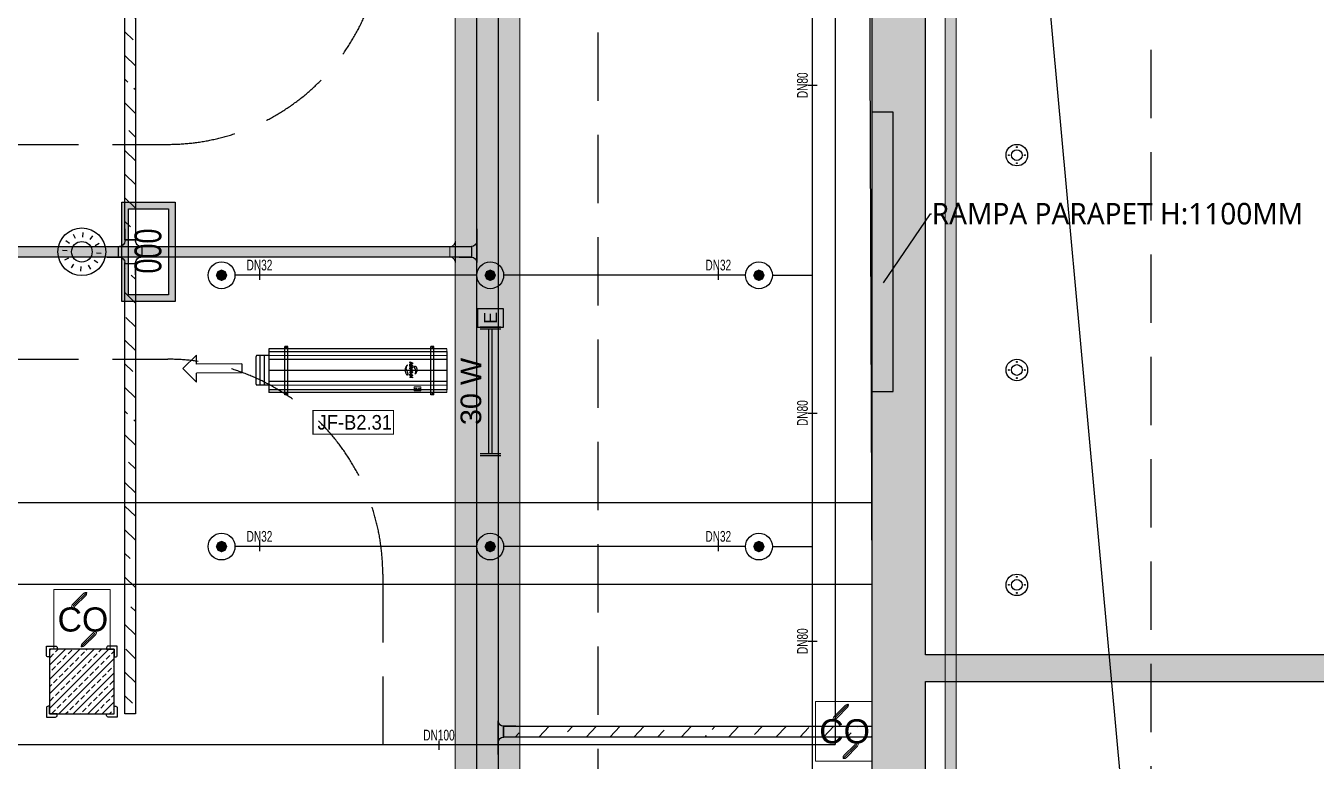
# Model space of a CAD drawing. Header units: millimetres. Extents: x -379292 to 1221486, y 92049 to 447512.
# Drawn here: x -119176 to -107169, y 199878 to 206722 of the extents above; entities that cross this region are included whole.
import ezdxf
from ezdxf import colors
from ezdxf.entities.mleader import LeaderData, LeaderLine
from ezdxf.enums import TextEntityAlignment as Align
from ezdxf.math import Vec2, Vec3

# ---------------------------------------------------------------- set-up
doc = ezdxf.new("R2010")
doc.units = ezdxf.units.MM
doc.linetypes.add('HIDDEN', pattern=[9.525, 6.35, -3.175])
for name, color, linetype in [('-M-YNGN-BORUID', 7, 'Continuous'), ('-M-YNGN-BORUUZUN', 7, 'Continuous'), ('-M-YNGN-BORUYUK', 7, 'Continuous'), ('-M-YNGN-SPR-YUK', 7, 'Continuous'), ('-M-YNGN-ZON4-CAP-', 7, 'Continuous'), ('-M-YNGN-ZON4-SPR-', 7, 'Continuous'), ('05_CONCRETE VIEW', 142, 'Continuous'), ('05_HATCH CONCRETE', 141, 'Continuous'), ('05_ROAD', 52, 'Continuous'), ('05_SLOPE', 91, 'Continuous'), ('05_SYMBOL', 2, 'Continuous'), ('05_TEXT 5', 7, 'Continuous'), ('08_ARAÇ SAYIM', 140, 'Continuous'), ('08_DEDECTOR FLASOR', 3, 'Continuous'), ('08_HORN', 4, 'Continuous'), ('08_LAMP', 4, 'Continuous'), ('AIR-J-U-355', 2, 'Continuous'), ('AIRONN ZONLAMA', 4, 'Continuous'), ('E_CT_ZA', 6, 'Continuous'), ('JF355', 2, 'Continuous')]:
    doc.layers.add(name, color=color, linetype=linetype)
doc.layers.add('-M-YNGN-SPR-CAPCIZGI', color=188, linetype='Continuous', plot=False)
for name, color, linetype, lineweight in [('-M-YNGN-ZON4', 3, 'SP', 30), ('08_DEDECTOR', 3, 'Continuous', 9), ('Aironn-Kodlama', 7, 'Continuous', 0), ('E_CT_AYDINLATMA', 3, 'Continuous', 9), ('E_CT_KA', 4, 'Continuous', 9)]:
    doc.layers.add(name, color=color, linetype=linetype, lineweight=lineweight)
doc.styles.add('CIZGI', font='tahoma.ttf', dxfattribs={"width": 0.8, "oblique": 20})
doc.styles.add('HCAD', font='HCAD.SHX', dxfattribs={"width": 0.8, "height": 0.2})
doc.styles.add('PIPESIZE', font='hcad.shx', dxfattribs={"width": 0.8})
doc.styles.add('SPR-NOT', font='romans.shx')
doc.styles.get("Standard").update_dxf_attribs({"font": 'segoeuil.ttf'})
doc.styles.add('WMF-Arial', font='TURK.SHX')
doc.styles.add('YAZI-2', font='arial.ttf', dxfattribs={"height": 2})
doc.styles.add('YAZI-3', font='arial.ttf', dxfattribs={"height": 3})
doc.linetypes.add('SP', pattern='A,2,-0.1,["SP",CIZGI,S=0.14,R=0.2,X=0,Y=-0.07],-0.255', length=2.355)
pattern_1 = [(225, (905000, -3e-07), (67.351921, -67.351921), []), (225, (904932.65, -3e-07), (67.351921, -67.351921), [47.625, -23.8125])]

# ---------------------------------------------------------------- blocks, each defined once
blk = doc.blocks.new('*U72')
at = {"linetype": 'ByBlock', "ltscale": 25}
for centre, radius in [((8100, 100), 100), ((8100, 100), 50), ((8100, 175), 4), ((10100, 100), 100), ((10100, 100), 50), ((10100, 175), 4), ((12100, 100), 100), ((12100, 100), 50), ((12100, 175), 4), ((8025, 100), 4), ((8100, 25), 4), ((8175, 100), 4), ((10025, 100), 4), ((10100, 25), 4), ((10175, 100), 4), ((12025, 100), 4), ((12100, 25), 4), ((12175, 100), 4)]:
    blk.add_circle(centre, radius, dxfattribs=at)
blk = doc.blocks.new('bariyer')
at = {"color": 8, "ltscale": 25}
blk.add_lwpolyline([(0, -70), (15, -70, 0.414214), (30, -55), (30, 30), (-55, 30, 0.414214), (-70, 15), (-70, 0), (0, 0)], format="xyb", close=True, dxfattribs=at)
blk = doc.blocks.new('SPRKL100')
at = {"layer": '-M-YNGN-SPR-CAPCIZGI'}
blk.add_line((0, 0.43), (0, -0.43), dxfattribs=at)
at = {"layer": '-M-YNGN-BORUID', "color": 0, "style": 'HCAD', "width": 0.8, "flags": 1}
blk.add_attdef('DIC', text='', height=0.4, dxfattribs=at).set_placement((0, -1.69), align=Align.CENTER)
at = {"layer": '-M-YNGN-BORUUZUN', "color": 0, "style": 'HCAD', "width": 0.7}
blk.add_attdef('BOY', text='', height=0.8, dxfattribs=at).set_placement((0, -1.08), align=Align.CENTER)
at = {"layer": '-M-YNGN-BORUYUK', "color": 6, "style": 'PIPESIZE', "width": 0.8}
blk.add_attdef('YUK', text='', height=0.5, dxfattribs=at).set_placement((0, 1.87), align=Align.CENTER)
at = {"color": 0, "style": 'PIPESIZE', "width": 0.7}
blk.add_attdef('CAP', text='', height=1, dxfattribs=at).set_placement((0, 0.45), align=Align.CENTER)
blk = doc.blocks.new('SP-C-UP-12')
at = {"ltscale": 10}
blk.add_line((0, 0), (0, 0), dxfattribs=at)
at = {"color": 1, "linetype": 'Continuous'}
blk.add_circle((0, 0), 12.5, dxfattribs=at)
at = {"ltscale": 10}
for points in [[(-5.4, 0), (-3.8, 3.8), (-3.8, -3.8), (0, 5.4)], [(-3.8, -3.8), (0, 5.4), (0, -5.4), (3.8, 3.8)], [(0, -5.4), (3.8, 3.8), (3.8, -3.8), (5.4, 0)]]:
    blk.add_solid(points, dxfattribs=at)
at = {"layer": '-M-YNGN-SPR-YUK', "style": 'SPR-NOT', "width": 0.5, "flags": 9}
for tag, p in [('YUK', (0, 17.8)), ('CAP', (0, 14.4)), ('TIP', (0.2, 10.8))]:
    blk.add_attdef(tag, text='', height=2.5, dxfattribs=at).set_placement(p, align=Align.MIDDLE_CENTER)
blk = doc.blocks.new('A$C69E781E7')
at = {"layer": '-M-YNGN-ZON4', "ltscale": 500}
for p, q in [((-459.8, -215.1), (-459.8, -4466.9)), ((-480.9, -7485.1), (-480.9, -2137.6)), ((-793.4, -4030.1), (-1018.4, -4030.1)), ((-543.4, -4030.1), (-768.4, -4030.1)), ((-518.4, -4030.1), (-480.9, -4030.1)), ((-793.4, -4282.6), (-1018.4, -4282.6)), ((-543.4, -4282.6), (-768.4, -4282.6)), ((-518.4, -4282.6), (-480.9, -4282.6)), ((-6030.9, -4466.9), (-459.8, -4466.9))]:
    blk.add_line(p, q, dxfattribs=at)
at = {"layer": '-M-YNGN-ZON4-CAP-'}
ref = blk.add_blockref('SPRKL100', (-480.9, -3853.3), dxfattribs=dict(at, xscale=10.00000000000001, yscale=10.00000000000001, zscale=10.00000000000001, rotation=90))
ref.add_attrib('CAP', 'DN80', dxfattribs={"layer": '0', "color": 0, "height": 10, "rotation": 90, "style": 'PIPESIZE', "width": 0.7}).set_placement((-485.4, -3853.3), align=Align.CENTER)
ref = blk.add_blockref('SPRKL100', (-995.6, -4030.1), dxfattribs=dict(at, xscale=10, yscale=10, zscale=10))
ref.add_attrib('CAP', 'DN32', dxfattribs={"layer": '0', "color": 0, "height": 10, "style": 'PIPESIZE', "width": 0.7}).set_placement((-995.6, -4025.6), align=Align.CENTER)
ref = blk.add_blockref('SPRKL100', (-568.7, -4030.1), dxfattribs=dict(at, xscale=10, yscale=10, zscale=10))
ref.add_attrib('CAP', 'DN32', dxfattribs={"layer": '0', "color": 0, "height": 10, "style": 'PIPESIZE', "width": 0.7}).set_placement((-568.7, -4025.6), align=Align.CENTER)
ref = blk.add_blockref('SPRKL100', (-480.9, -4158.4), dxfattribs=dict(at, xscale=10.00000000000001, yscale=10.00000000000001, zscale=10.00000000000001, rotation=90))
ref.add_attrib('CAP', 'DN80', dxfattribs={"layer": '0', "color": 0, "height": 10, "rotation": 90, "style": 'PIPESIZE', "width": 0.7}).set_placement((-485.4, -4158.4), align=Align.CENTER)
ref = blk.add_blockref('SPRKL100', (-995.6, -4282.6), dxfattribs=dict(at, xscale=10, yscale=10, zscale=10))
ref.add_attrib('CAP', 'DN32', dxfattribs={"layer": '0', "color": 0, "height": 10, "style": 'PIPESIZE', "width": 0.7}).set_placement((-995.6, -4278.1), align=Align.CENTER)
ref = blk.add_blockref('SPRKL100', (-568.7, -4282.6), dxfattribs=dict(at, xscale=10, yscale=10, zscale=10))
ref.add_attrib('CAP', 'DN32', dxfattribs={"layer": '0', "color": 0, "height": 10, "style": 'PIPESIZE', "width": 0.7}).set_placement((-568.7, -4278.1), align=Align.CENTER)
ref = blk.add_blockref('SPRKL100', (-480.9, -4370.7), dxfattribs=dict(at, xscale=10.00000000000001, yscale=10.00000000000001, zscale=10.00000000000001, rotation=90))
ref.add_attrib('CAP', 'DN80', dxfattribs={"layer": '0', "color": 0, "height": 10, "rotation": 90, "style": 'PIPESIZE', "width": 0.7}).set_placement((-485.4, -4370.7), align=Align.CENTER)
ref = blk.add_blockref('SPRKL100', (-828.6, -4467.6), dxfattribs=dict(at, xscale=10, yscale=10, zscale=10))
ref.add_attrib('CAP', 'DN100', dxfattribs={"layer": '0', "color": 0, "height": 10, "style": 'PIPESIZE', "width": 0.7}).set_placement((-828.6, -4463.1), align=Align.CENTER)
at = {"layer": '-M-YNGN-ZON4-SPR-'}
for p in [(-1030.9, -4030.1), (-780.9, -4030.1), (-530.9, -4030.1), (-1030.9, -4282.6), (-780.9, -4282.6), (-530.9, -4282.6)]:
    blk.add_blockref('SP-C-UP-12', p, dxfattribs=at)
blk = doc.blocks.new('*U604')
h = blk.add_hatch()
h.set_pattern_fill('ANSI33', color=0, scale=50, angle=1, style=0)
h.paths.add_polyline_path([(-1251, 100), (113124, 100), (113124, 0), (-1251, 0)])
at = {"color": 0}
blk.add_lwpolyline([(-1251, 100), (113124, 100), (113124, 0), (-1251, 0)], close=True, dxfattribs=at)
at = {"ltscale": 25, "flags": 1}
for tag, p in [('YUKSEKLIK', (-229, -149)), ('KALINLIK', (-229, -213))]:
    blk.add_attdef(tag, p, '', height=50, dxfattribs=at)
blk = doc.blocks.new('*U651')
h = blk.add_hatch()
h.set_pattern_fill('ANSI33', color=0, scale=50, angle=1, style=0)
h.paths.add_polyline_path([(-115024, 100), (-249, 100), (-249, 0), (-115024, 0)])
at = {"color": 0}
blk.add_lwpolyline([(-115024, 100), (-249, 100), (-249, 0), (-115024, 0)], close=True, dxfattribs=at)
at = {"ltscale": 25, "flags": 1}
for tag, p in [('YUKSEKLIK', (-229, -149)), ('KALINLIK', (-229, -213))]:
    blk.add_attdef(tag, p, '', height=50, dxfattribs=at)
blk = doc.blocks.new('*U669')
h = blk.add_hatch()
h.set_pattern_fill('ANSI33', color=0, scale=50, angle=1, style=0)
h.paths.add_polyline_path([(-2973, 100), (452, 100), (452, 0), (-2973, 0)])
at = {"color": 0}
blk.add_lwpolyline([(-2973, 100), (452, 100), (452, 0), (-2973, 0)], close=True, dxfattribs=at)
at = {"ltscale": 25, "flags": 1}
for tag, p in [('YUKSEKLIK', (-229, -149)), ('KALINLIK', (-229, -213))]:
    blk.add_attdef(tag, p, '', height=50, dxfattribs=at)
blk = doc.blocks.new('*U179')
at = {"color": 0}
for p, q in [((-164, 164), (-50, 164)), ((-50, 164), (-50, 167)), ((-50, 167), (150, 167)), ((150, 167), (150, 164)), ((264, 164), (150, 164)), ((0, 0), (0, 114)), ((100, 114), (0, 114)), ((100, 0), (100, 114))]:
    blk.add_line(p, q, dxfattribs=at)
for centre, start, end in [((-50, 114), 0, 90), ((150, 114), 90, 180)]:
    blk.add_arc(centre, 50, start, end, dxfattribs=at)
blk = doc.blocks.new('*U673')
h = blk.add_hatch()
h.set_pattern_fill('ANSI33', color=0, scale=50, angle=1, style=0)
h.paths.add_polyline_path([(-115494, 200), (1093, 200), (1093, 0), (-115494, 0)])
at = {"color": 0}
blk.add_lwpolyline([(-115494, 200), (1093, 200), (1093, 0), (-115494, 0)], close=True, dxfattribs=at)
at = {"ltscale": 25, "flags": 1}
for tag, p in [('YUKSEKLIK', (-229, -149)), ('KALINLIK', (-229, -213))]:
    blk.add_attdef(tag, p, '', height=50, dxfattribs=at)
blk = doc.blocks.new('*U186')
at = {"color": 0}
for p, q in [((-164, 164), (-50, 164)), ((-50, 164), (-50, 167)), ((-50, 167), (150, 167)), ((150, 167), (150, 164)), ((264, 164), (150, 164)), ((0, 0), (0, 114)), ((100, 114), (0, 114)), ((100, 0), (100, 114))]:
    blk.add_line(p, q, dxfattribs=at)
for centre, start, end in [((-50, 114), 0, 90), ((150, 114), 90, 180)]:
    blk.add_arc(centre, 50, start, end, dxfattribs=at)
blk = doc.blocks.new('*U720')
h = blk.add_hatch()
h.set_pattern_fill('ANSI33', color=0, scale=50, angle=1, style=0)
h.paths.add_polyline_path([(-71173, 600), (45489, 600), (45489, 0), (-71173, 0)])
at = {"color": 0}
blk.add_lwpolyline([(-71173, 600), (45489, 600), (45489, 0), (-71173, 0)], close=True, dxfattribs=at)
at = {"ltscale": 25, "flags": 1}
for tag, p in [('YUKSEKLIK', (-229, -149)), ('KALINLIK', (-229, -213))]:
    blk.add_attdef(tag, p, '', height=50, dxfattribs=at)
blk = doc.blocks.new('*U247')
at = {"color": 0}
for p, q in [((-164, 164), (-50, 164)), ((-50, 164), (-50, 167)), ((-50, 167), (150, 167)), ((150, 167), (150, 164)), ((264, 164), (150, 164)), ((0, 0), (0, 114)), ((100, 114), (0, 114)), ((100, 0), (100, 114))]:
    blk.add_line(p, q, dxfattribs=at)
for centre, start, end in [((-50, 114), 0, 90), ((150, 114), 90, 180)]:
    blk.add_arc(centre, 50, start, end, dxfattribs=at)
blk = doc.blocks.new('*U804')
h = blk.add_hatch()
h.set_pattern_fill('ANSI33', color=0, scale=50, angle=1, style=0)
h.paths.add_polyline_path([(-4485, 100), (-295, 100), (-295, 0), (-4485, 0)])
at = {"color": 0}
blk.add_lwpolyline([(-4485, 100), (-295, 100), (-295, 0), (-4485, 0)], close=True, dxfattribs=at)
at = {"ltscale": 25, "flags": 1}
for tag, p in [('YUKSEKLIK', (-229, -149)), ('KALINLIK', (-229, -213))]:
    blk.add_attdef(tag, p, '', height=50, dxfattribs=at)
blk = doc.blocks.new('*U325')
at = {"color": 0}
for p, q in [((0, 428), (0, 314)), ((100, 428), (100, 314)), ((-164, 264), (-50, 264)), ((-60, 264), (-60, 164)), ((0, 324), (100, 324)), ((264, 264), (150, 264)), ((160, 264), (160, 164)), ((-164, 164), (-50, 164)), ((264, 164), (150, 164)), ((0, 0), (0, 114)), ((0, 104), (100, 104)), ((100, 0), (100, 114))]:
    blk.add_line(p, q, dxfattribs=at)
for centre, start, end in [((-50, 314), 270, 0), ((150, 314), 180, 270), ((-50, 114), 0, 90), ((150, 114), 90, 180)]:
    blk.add_arc(centre, 50, start, end, dxfattribs=at)
blk = doc.blocks.new('*U805')
h = blk.add_hatch()
h.set_pattern_fill('ANSI33', color=0, scale=50, angle=1, style=0)
h.paths.add_polyline_path([(-3797, 100), (393, 100), (393, 0), (-3797, 0)])
at = {"color": 0}
blk.add_lwpolyline([(-3797, 100), (393, 100), (393, 0), (-3797, 0)], close=True, dxfattribs=at)
at = {"ltscale": 25, "flags": 1}
for tag, p in [('YUKSEKLIK', (-229, -149)), ('KALINLIK', (-229, -213))]:
    blk.add_attdef(tag, p, '', height=50, dxfattribs=at)
blk = doc.blocks.new('*U998')
h = blk.add_hatch()
h.set_pattern_fill('ANSI33', color=0, scale=50, angle=1, style=0)
h.paths.add_polyline_path([(-44937, 100), (-14447, 100), (-14447, 0), (-44937, 0)])
at = {"color": 0}
blk.add_lwpolyline([(-44937, 100), (-14447, 100), (-14447, 0), (-44937, 0)], close=True, dxfattribs=at)
at = {"ltscale": 25, "flags": 1}
for tag, p in [('YUKSEKLIK', (-229, -149)), ('KALINLIK', (-229, -213))]:
    blk.add_attdef(tag, p, '', height=50, dxfattribs=at)
blk = doc.blocks.new('40 W SIVA ÜSTÜ ETANJ LED E 50')
at = {"layer": '08_LAMP'}
for p, q in [((-625, -100), (-625, 100)), ((-605, -100), (-605, 100)), ((-605, 15), (605, 15)), ((605, -100), (605, 100)), ((625, -100), (625, 100)), ((-605, -15), (605, -15))]:
    blk.add_line(p, q, dxfattribs=at)
blk.add_lwpolyline([(625, -125), (800, -125), (800, 125), (625, 125)], close=True, dxfattribs=at)
at = {"layer": '08_LAMP', "color": 2, "style": 'YAZI-2'}
blk.add_text('30 W', height=200, dxfattribs=at).set_placement((0, 90), align=Align.CENTER)
blk.add_text('E', height=125, dxfattribs=at).set_placement((713, 0), align=Align.MIDDLE)
blk = doc.blocks.new('TEK YUZLU 1 SATIR 3 KARAKTER')
at = {"layer": '08_ARAÇ SAYIM'}
h = blk.add_hatch(color=7, dxfattribs=at)
h.dxf.hatch_style = 1
h.paths.add_polyline_path([(-40, 43.5), (40, 43.5), (40, 6.2), (-40, 6.2)], flags=16)
h.paths.add_polyline_path([(-46.3, 49.8), (46.3, 49.8), (46.3, 0), (-46.3, 0)])
for points in [[(-46.3, 49.8), (46.3, 49.8), (46.3, 0), (-46.3, 0)], [(-40, 43.5), (40, 43.5), (40, 6.2), (-40, 6.2)]]:
    blk.add_lwpolyline(points, close=True, dxfattribs=at)
at = {"layer": '08_ARAÇ SAYIM', "color": 7, "style": 'WMF-Arial', "width": 0.75}
blk.add_text('000', height=25, dxfattribs=at).set_placement((0.7, 12.9), align=Align.CENTER)
blk = doc.blocks.new('CO 250')
at = {"layer": '08_DEDECTOR'}
for p, q in [((17, 243), (-84, 142)), ((45, 251), (-74, 132)), ((45, 250), (45, 243)), ((37, 223), (-64, 122)), ((114, -136), (-5, -255)), ((104, -126), (3, -227)), ((124, -146), (23, -247)), ((-5, -247), (-5, -255)), ((-5, -255), (3, -255))]:
    blk.add_line(p, q, dxfattribs=at)
at = {"layer": '08_DEDECTOR', "ltscale": 25}
blk.add_lwpolyline([(-262, 278), (-262, -278), (262, -278), (262, 278)], close=True, dxfattribs=at)
at = {"layer": '08_DEDECTOR'}
for centre, radius, start, end in [((37, 223), 27.7, 72.9688, 135), ((17, 243), 27.7, 315, 0), ((-55, 112), 41.6, 135, 180), ((-55, 112), 27.7, 135, 180), ((-55, 112), 13.9, 135, 180), ((95, -116), 13.9, 315, 350.4112), ((95, -116), 27.7, 315, 355.2224), ((95, -116), 41.6, 315, 356.817), ((23, -247), 27.7, 135, 180), ((3, -227), 27.7, 270, 315)]:
    blk.add_arc(centre, radius, start, end, dxfattribs=at)
at = {"layer": '08_DEDECTOR', "color": 3, "style": 'YAZI-3'}
blk.add_text('CO', height=225, dxfattribs=at).set_placement((-226, -113))
blk = doc.blocks.new('KORNA ORT TAVAN')
at = {"layer": '08_HORN', "color": 3}
for p, q in [((-60, 124), (-79, 162)), ((10, 137), (13, 179)), ((77, 114), (101, 149)), ((-137, 10), (-179, 13)), ((-114, 77), (-149, 101)), ((124, 60), (162, 79)), ((-124, -60), (-162, -79)), ((-77, -114), (-101, -149)), ((114, -77), (149, -101)), ((137, -10), (179, -13)), ((-10, -137), (-13, -179)), ((60, -124), (79, -162))]:
    blk.add_line(p, q, dxfattribs=at)
at = {"layer": '08_HORN', "color": 1}
for major_axis, start_param, end_param in [((0, 222), 4.712358, 10.995543), ((0, 95.8), -1.570763777940356, 4.712421529239229)]:
    blk.add_ellipse((0, 0), major_axis=major_axis, ratio=1, start_param=start_param, end_param=end_param, dxfattribs=at)
blk = doc.blocks.new('ju355')
at = {"layer": 'AIR-J-U-355', "color": 2}
for p, q in [((-150.2, 14.3), (-162.9, 1.6)), ((-150.2, 5.9), (-150.2, 14.3)), ((-150.1, -11), (-162.9, 1.6)), ((-108, 6.1), (-150.2, 5.9)), ((-108, 6.1), (-107.9, -2.4)), ((-107.9, -2.4), (-150.2, -2.6)), ((-150.1, -11), (-150.2, -2.6))]:
    blk.add_line(p, q, dxfattribs=at)
at = {"layer": 'AIR-J-U-355', "color": 2, "linetype": 'Continuous'}
for p, q in [((-94.8, 12.9), (-94.9, 12.8)), ((-94.9, 12.8), (-94.9, 12.7)), ((-94.9, 12.7), (-94.9, -12.5)), ((-94.7, 13.3), (-94.8, 13.2)), ((-94.8, 13.2), (-94.8, 13.1)), ((-94.8, 13.1), (-94.8, 13)), ((-94.8, 13), (-94.8, 12.9)), ((-94.6, 13.5), (-94.7, 13.4)), ((-94.7, 13.4), (-94.7, 13.3)), ((-94.5, 13.6), (-94.6, 13.5)), ((-94.4, 13.7), (-94.5, 13.6)), ((-94.5, 13.6), (-94.5, 13.6)), ((-94.3, 13.7), (-94.4, 13.7)), ((-94.2, 13.8), (-94.3, 13.7)), ((-94.1, 13.8), (-94.2, 13.8)), ((-94, 13.8), (-94.1, 13.8)), ((-94.1, 13.8), (-94.1, 13.8)), ((-92.6, 13.8), (-94, 13.8)), ((-92.6, 13.8), (-94, 13.8)), ((-92.6, 13.8), (-94, 13.8)), ((-92.6, 13.8), (-93.9, 13.8)), ((-92.6, 13.8), (-93.9, 13.8)), ((-92.6, 13.8), (-93.9, 13.8)), ((-82.9, 13.8), (-92.6, 13.8)), ((-90.9, -13.6), (-90.9, 13.8)), ((-90.9, -13.6), (-90.9, 13.8)), ((-90.9, -13.6), (-90.9, 13.8)), ((-86.8, -13.6), (-86.8, 13.9)), ((82.7, 20.1), (-82.9, 20.1)), ((-82.9, 20.1), (-82.9, -20.5)), ((82.7, 13.6), (-82.7, 13.8)), ((-68.1, -18.3), (-68, 22.3)), ((-68.1, -22.7), (-68, 22.3)), ((-65.3, 22.3), (-68, 22.3)), ((-65.3, 22.3), (-68, 22.3)), ((-65.3, -22.7), (-65.3, 22.3)), ((70.7, 22.2), (68, 22.3)), ((68, -22.8), (68, 22.3)), ((70.7, -22.8), (70.7, 22.2)), ((-82.7, 10.5), (82.9, 10.3)), ((82.7, 0), (-82.7, 0)), ((48.3, 3.6), (50.7, 3.6)), ((48.4, 2.9), (48.3, 3.6)), ((48.4, 7.2), (48.4, 7.9)), ((48.4, 7.9), (50.7, 6.9)), ((48.8, 7), (48.4, 7.2)), ((50.7, 6.2), (48.4, 5.2)), ((48.4, 5.9), (48.8, 6.1)), ((48.4, 5.2), (48.4, 5.9)), ((48.4, 4.9), (50.7, 4.9)), ((48.4, 4.2), (48.4, 4.9)), ((50.7, 4.2), (48.4, 4.2)), ((48.4, 2.2), (49.3, 2.9)), ((49.3, 2.9), (48.4, 2.9)), ((49.3, 2.2), (48.4, 1.4)), ((48.4, 1.4), (48.4, 2.2)), ((48.8, 6.1), (48.8, 7)), ((49.2, 6.8), (49.9, 6.6)), ((49.2, 6.3), (49.2, 6.8)), ((49.9, 6.6), (49.2, 6.3)), ((49.7, 2.6), (49.7, 2.9)), ((49.7, 2.9), (50.2, 2.9)), ((49.9, 1.6), (49.9, 1.6)), ((50.2, 2.9), (50.2, 2.6)), ((50.7, 6.9), (50.7, 6.2)), ((50.7, 4.9), (50.7, 4.2)), ((50.7, 3.6), (50.7, 2.3)), ((82.9, -10.4), (-82.7, -10.3)), ((48.3, -1.7), (50.7, -1.7)), ((48.3, -2.1), (48.3, -1.7)), ((50, -2.1), (48.3, -2.1)), ((48.3, -4.4), (50.7, -4.4)), ((48.3, -4.8), (48.3, -4.4)), ((50, -4.8), (48.3, -4.8)), ((48.4, -3.8), (50, -2.1)), ((48.4, -4), (48.4, -3.8)), ((50.7, -4), (48.4, -4)), ((48.4, -6.5), (50, -4.8)), ((48.4, -6.7), (48.4, -6.5)), ((50.7, -6.8), (48.4, -6.7)), ((50.7, -1.9), (49, -3.6)), ((49, -3.6), (50.7, -3.7)), ((50.7, -4.7), (49, -6.4)), ((49, -6.4), (50.7, -6.4)), ((50.7, -1.7), (50.7, -1.9)), ((50.7, -4.4), (50.7, -4.7)), ((50.7, -6.4), (50.7, -6.8)), ((50.8, -1.4), (50.8, -1.8)), ((-94.9, -12.5), (-94.9, -12.6)), ((-94.9, -12.6), (-94.9, -12.7)), ((-94.9, -12.7), (-94.8, -12.8)), ((-94.8, -12.8), (-94.8, -12.9)), ((-94.8, -12.9), (-94.8, -13)), ((-94.8, -13), (-94.7, -13.1)), ((-94.7, -13.1), (-94.7, -13.2)), ((-94.7, -13.2), (-94.6, -13.3)), ((-94.6, -13.3), (-94.5, -13.4)), ((-94.5, -13.4), (-94.5, -13.4)), ((-94.5, -13.4), (-94.4, -13.5)), ((-94.4, -13.5), (-94.3, -13.5)), ((-94.3, -13.5), (-94.2, -13.6)), ((-94.2, -13.6), (-94.2, -13.6)), ((-94.2, -13.6), (-94.1, -13.6)), ((-94.1, -13.6), (-94, -13.6)), ((-94, -13.6), (-92.6, -13.6)), ((-94, -13.6), (-92.6, -13.6)), ((-94, -13.6), (-92.6, -13.6)), ((-93.9, -13.6), (-92.6, -13.6)), ((-93.9, -13.6), (-92.6, -13.6)), ((-93.9, -13.6), (-92.6, -13.6)), ((-92.6, -13.6), (-82.9, -13.6)), ((82.7, -20.6), (-82.9, -20.5)), ((-82.6, -13.6), (82.7, -13.7)), ((-65.3, -22.7), (-68.1, -22.7)), ((70.7, -22.8), (68, -22.8))]:
    blk.add_line(p, q, dxfattribs=at)
at = {"layer": 'AIR-J-U-355', "color": 2, "lineweight": 13, "ltscale": 0.005}
for p, q in [((82.7, -20.6), (82.7, 20.1)), ((58.5, -15.3), (52.4, -15.3)), ((52.4, -15.3), (52.4, -18.9)), ((52.4, -18.9), (58.5, -18.9)), ((58.5, -18.9), (58.5, -15.3))]:
    blk.add_line(p, q, dxfattribs=at)
at = {"layer": 'AIR-J-U-355', "color": 2, "linetype": 'Continuous'}
for centre, radius in [((-66.7, 21.3), 0.354), ((-66.7, 21.3), 0.354), ((69.3, 21.2), 0.354), ((-66.7, -21.6), 0.354), ((-66.7, -21.6), 0.354), ((54, -17.1), 0.599), ((54, -17.1), 0.599), ((57, -17.1), 0.599), ((57, -17.1), 0.599), ((69.3, -21.7), 0.354), ((69.3, -21.7), 0.354)]:
    blk.add_circle(centre, radius, dxfattribs=at)
for centre, radius, start, end in [((50, 2.3), 0.645, 184.0636, 262.3259), ((49.9, 2.6), 0.274, 177.3972, 357.3972), ((50, 2.3), 0.72, 262.3259, 356.7067)]:
    blk.add_arc(centre, radius, start, end, dxfattribs=at)
at = {"layer": 'AIR-J-U-355', "color": 2, "linetype": 'Continuous', "extrusion": (0, 0, -1)}
for major_axis, ratio in [((-0.01, -1.36), 0.908445), ((0.006, 0.985), 0.934933)]:
    blk.add_ellipse((49.5, -0.1), major_axis=major_axis, ratio=ratio, dxfattribs=at)
at = {"layer": 'AIR-J-U-355', "color": 2, "linetype": 'Continuous'}
for points, knots in [([(46.1, 5), (46.1, 5), (46.1, 5), (46.1, 5), (46.2, 5), (46.2, 5), (46.2, 5), (46.2, 5), (46.2, 5), (46.2, 5), (46.2, 5), (46.1, 4.9), (46.1, 4.8), (45.9, 4.6), (45.7, 4.3), (45.6, 4), (45.4, 3.7), (45.3, 3.1), (45.1, 2.4), (45, 1.7), (45.1, 0.8), (45.4, -0.1), (45.8, -1), (46.2, -1.8), (46.5, -2.4), (46.6, -2.8), (46.7, -3.2), (46.8, -3.6), (46.7, -4), (46.5, -4.3), (46.2, -4.3), (45.8, -4.3), (45.4, -4), (45.1, -3.6), (44.7, -3), (44.3, -2.1), (44, -0.9), (44, 0.2), (44, 1.3), (44.2, 2.1), (44.5, 2.9), (44.9, 3.6), (45.3, 4.2), (45.6, 4.6), (45.9, 4.8), (46, 4.9), (46.1, 5), (46.1, 5)], [0, 0, 0, 0, 0.001347, 0.00172, 0.002023, 0.002244, 0.002452, 0.002667, 0.002909, 0.00347, 0.004196, 0.005682, 0.009311, 0.025522, 0.043378, 0.057014, 0.067583, 0.10026, 0.136315, 0.170769, 0.211631, 0.252886, 0.304984, 0.357144, 0.377587, 0.398124, 0.41882, 0.439365, 0.455344, 0.470785, 0.486346, 0.502438, 0.525763, 0.549141, 0.572313, 0.626971, 0.689072, 0.751245, 0.792637, 0.834146, 0.875615, 0.910287, 0.945553, 0.97619, 0.989254, 0.994701, 1, 1, 1, 1]), ([(52.5, 3.6), (52.6, 3.7), (52.6, 3.8), (52.7, 3.9), (52.9, 4), (53.2, 4.1), (53.5, 4), (53.7, 3.7), (54, 3.4), (54.3, 2.9), (54.6, 2.2), (54.8, 1.3), (54.8, 0.4), (54.8, -0.5), (54.6, -1.4), (54.2, -2.2), (53.9, -2.8), (53.5, -3.2), (53.2, -3.4), (53.1, -3.5)], [0, 0, 0, 0, 0.0168256, 0.0323617, 0.0637267, 0.0873303, 0.1103993, 0.1581358, 0.2050378, 0.2514942, 0.3451779, 0.4385235, 0.532065, 0.625912, 0.7301372, 0.8352318, 0.8905608, 0.9450754, 1, 1, 1, 1]), ([(53.1, -3.5), (53.2, -3.3), (53.5, -2.8), (53.8, -2), (53.9, -1.1), (53.9, -0.3), (53.7, 0.6), (53.3, 1.4), (53, 2.1), (52.7, 2.6), (52.6, 3), (52.5, 3.3), (52.5, 3.5), (52.5, 3.6)], [0, 0, 0, 0, 0.112581, 0.224936, 0.337491, 0.449603, 0.562299, 0.686336, 0.807829, 0.865935, 0.925918, 0.967783, 1, 1, 1, 1])]:
    blk.add_open_spline(points, degree=3, knots=knots, dxfattribs=at)
blk = doc.blocks.new('DZFDGHFÜ')
at = {"layer": 'JF355'}
blk.add_lwpolyline([(24084.4, 6568.3), (24119.9, 6568.3), (24119.9, 6402.7), (24084.4, 6402.7), (24084.4, 6568.3)], dxfattribs=at)
at = {"layer": 'AIR-J-U-355', "rotation": 270}
blk.add_blockref('ju355', (24102.4, 6485.6), dxfattribs=at)
blk = doc.blocks.new('OtoParkBodrumKatMimari')
at = {"layer": '05_HATCH CONCRETE'}
h = blk.add_hatch(dxfattribs=at)
h.set_pattern_fill('ANSI33', color=8, scale=15, angle=180, style=0)
h.set_pattern_definition(pattern_1)
h.paths.add_polyline_path([(96200, 177300), (96200, 177000), (96800, 177000), (96800, 177300), (104600, 177300), (104600, 177000), (105200, 177000), (105200, 177300), (113000, 177300), (113000, 177000), (113600, 177000), (113600, 177300), (121400, 177300), (121400, 177000), (122000, 177000), (122000, 177300), (127400, 177300), (127400, 177000), (128000, 177000), (128000, 177300), (135000, 177300), (135000, 177000), (135300, 177000), (135300, 172100), (135000, 172100), (135000, 171500), (135300, 171500), (135300, 164100), (135000, 164100), (135000, 163500), (135300, 163500), (135300, 156100), (135000, 156100), (135000, 155500), (135300, 155500), (135300, 148100), (135000, 148100), (135000, 147500), (135300, 147500), (135300, 144600), (135000, 144600), (135000, 144000), (135600, 144000), (135600, 144300), (142600, 144300), (142600, 144000), (142900, 144000), (142900, 140100), (142600, 140100), (142600, 139500), (142900, 139500), (142900, 132100), (142600, 132100), (142600, 131500), (142900, 131500), (142900, 127950), (142600, 127950), (142600, 127350), (142900, 127350), (142900, 124300), (142600, 124300), (142600, 123300), (142900, 123300), (142900, 113800), (142600, 113800), (142600, 112800), (142700, 112800), (142700, 100050), (135550, 100050), (135550, 108100), (135050, 108100), (135050, 83500), (135550, 83500), (135550, 99800), (142700, 99800), (142700, 78800), (142600, 78800), (142600, 77800), (142900, 77800), (142900, 68100), (142600, 68100), (142600, 67500), (143200, 67500), (143200, 144600), (135600, 144600), (135600, 177600), (71000, 177600), (71000, 177000), (71600, 177000), (71600, 177300), (79400, 177300), (79400, 177000), (80000, 177000), (80000, 177300), (87800, 177300), (87800, 177000), (88400, 177000), (88400, 177300)])
h = blk.add_hatch(dxfattribs=at)
h.set_pattern_fill('ANSI33', color=8, scale=15, angle=180, style=0)
h.set_pattern_definition(pattern_1)
h.paths.add_polyline_path([(128000, 100100), (127400, 100100), (127400, 99500), (128000, 99500)])
at = {"color": 5}
blk.add_lwpolyline([(142900, 123300), (142900, 113800), (142600, 113800), (142600, 112800), (142700, 112800), (142700, 100050), (135550, 100050), (135550, 108100), (135050, 108100), (135050, 83500), (135550, 83500), (135550, 99800), (142700, 99800), (142700, 78800), (142600, 78800), (142600, 77800), (142900, 77800), (142900, 68100), (142600, 68100), (142600, 67500), (143200, 67500), (143200, 144600)], dxfattribs=at)
blk.add_lwpolyline([(128000, 100100), (127400, 100100), (127400, 99500), (128000, 99500)], close=True, dxfattribs=at)
at = {"layer": '05_CONCRETE VIEW', "ltscale": 25}
blk.add_lwpolyline([(135050, 105100), (135050, 102500), (135250, 102500), (135250, 105100)], close=True, dxfattribs=at)
at = {"layer": '05_SLOPE'}
blk.add_lwpolyline([(138250, 89250), (136150, 112200)], dxfattribs=at)
at = {"layer": '05_SYMBOL', "color": 252, "linetype": 'HIDDEN', "ltscale": 100}
for points in [[(132500, 166800), (132500, 53048)], [(137650, 88852), (137650, 116800)], [(19400, 104800), (128500, 104800)]]:
    blk.add_lwpolyline(points, dxfattribs=at)
for points in [[(128500, 104800, 0.414214), (130500, 106800)], [(17400, 100800, -0.414214), (19400, 102800), (128500, 102800, -0.414214), (130500, 100800), (130500, 90800, -0.414214), (128500, 88800), (19400, 88800, -0.414214), (17400, 90800), (17400, 100800)]]:
    blk.add_lwpolyline(points, format="xyb", dxfattribs=at)
at = {"layer": '05_ROAD', "rotation": 270}
blk.add_blockref('*U72', (136300, 112800), dxfattribs=at)
at = {"layer": '05_SYMBOL', "color": 8, "xscale": -1}
blk.add_blockref('bariyer', (127400, 100100), dxfattribs=at)
at = {"layer": '05_SYMBOL', "color": 8}
blk.add_blockref('bariyer', (128000, 100100), dxfattribs=at)
at = {"layer": '05_SYMBOL', "color": 8, "rotation": 180}
blk.add_blockref('bariyer', (127400, 99500), dxfattribs=at)
at = {"layer": '05_SYMBOL', "color": 8, "xscale": -1, "rotation": 180}
blk.add_blockref('bariyer', (128000, 99500), dxfattribs=at)
at = {"layer": '05_TEXT 5'}
ml = blk.add_multileader_mtext('Standard', dxfattribs=at)
ml.set_content('RAMPA PARAPET H:1100MM', color=256)
ml.set_leader_properties()
ml.build(insert=Vec2(0, 0))
ctx = ml.context
ctx.base_point, ctx.char_height, ctx.plane_origin = Vec3(135606, 104153), 200, Vec3(135158, 103508)
notes = []
notes.append((ctx, [(0, (1, 1, 0), (135598, 104153), (1, 0), 8, [(0, [(135158, 103508)], 0, [])])]))
ctx.mtext.insert, ctx.mtext.flow_direction = Vec3(135608, 104255), 5
for ctx, leaders in notes:
    for number, flags, end, landing, length, lines in leaders:
        leader = LeaderData()
        leader.index, (leader.has_last_leader_line, leader.has_dogleg_vector, leader.attachment_direction) = number, flags
        leader.last_leader_point, leader.dogleg_vector, leader.dogleg_length = Vec3(end), Vec3(landing), length
        for number, points, colour, breaks in lines:
            line = LeaderLine()
            line.index, line.vertices, line.color, line.breaks = number, Vec3.list(points), colors.encode_raw_color(colour), breaks
            leader.lines.append(line)
        ctx.leaders.append(leader)

msp = doc.modelspace()

# ---------------------------------------------------------------- block references
at = {"color": 8}
msp.add_blockref('OtoParkBodrumKatMimari', (-246354.8, 100818.8), dxfattribs=at)

# ---------------------------------------------------------------- next in the draw order: linework, layer by layer
at = {"layer": 'AIRONN ZONLAMA', "color": 2, "ltscale": 25}
msp.add_lwpolyline([(-103454.6, 224134.6), (-103454.6, 214634.6), (-111354.6, 214626.3), (-111304.6, 201521.2), (-166951.6, 201521.2), (-166904.6, 240934.6)], dxfattribs=at)
at = {"layer": 'AIRONN ZONLAMA', "color": 1, "ltscale": 25}
msp.add_lwpolyline([(-166951.6, 202285.7), (-111304.6, 202285.7), (-111304.6, 185099.1)], dxfattribs=at)
at = {"layer": 'Aironn-Kodlama', "color": 7, "const_width": 10}
msp.add_lwpolyline([(-116504.2, 203141.2), (-116504.2, 202921.2), (-115754.2, 202921.2), (-115754.2, 203141.2)], close=True, dxfattribs=at)

# ---------------------------------------------------------------- next in the draw order: block references
at = {"layer": '-M-YNGN-ZON4', "ltscale": 25, "xscale": 10, "yscale": 10, "zscale": 10}
msp.add_blockref('A$C69E781E7', (-107045.9, 244701.5), dxfattribs=at)
at = {"layer": '08_ARAÇ SAYIM', "xscale": 10, "yscale": 10, "zscale": 10, "rotation": 90}
msp.add_blockref('TEK YUZLU 1 SATIR 3 KARAKTER', (-117785.9, 204618.8), dxfattribs=at)
at = {"layer": '08_DEDECTOR'}
for p in [(-118654.8, 201197.2), (-111567.3, 200156.3)]:
    msp.add_blockref('CO 250', p, dxfattribs=at)
at = {"layer": '08_DEDECTOR FLASOR'}
msp.add_blockref('KORNA ORT TAVAN', (-118654.8, 204618.8), dxfattribs=at)
at = {"layer": '08_LAMP', "xscale": 0.9600000000000062, "yscale": 0.9600000000000062, "zscale": 0.9600000000000062, "rotation": 90}
msp.add_blockref('40 W SIVA ÜSTÜ ETANJ LED E 50', (-114852.3, 203318.8), dxfattribs=at)
at = {"layer": 'AIR-J-U-355', "xscale": 10.00000000000002, "yscale": 10.00000000000002, "zscale": 10.00000000000002, "rotation": 90}
msp.add_blockref('DZFDGHFÜ', (-51230.2, -37508.9), dxfattribs=at)
at = {"layer": 'E_CT_AYDINLATMA'}
for name, p, rotation in [('*U998', (-110620.6, 169921.9), 270), ('*U604', (-116480.6, 204668.8), 180)]:
    msp.add_blockref(name, p, dxfattribs=dict(at, rotation=rotation))
at = {"layer": 'E_CT_AYDINLATMA', "color": 2, "rotation": 270}
msp.add_blockref('*U247', (-115343.8, 204668.8), dxfattribs=at)
at = {"layer": 'E_CT_KA', "color": 6, "rotation": 270}
msp.add_blockref('*U720', (-115179.8, 198889.2), dxfattribs=at)
at = {"layer": 'E_CT_ZA', "color": 30, "rotation": 90}
msp.add_blockref('*U673', (-114779.8, 268969.8), dxfattribs=at)
at = {"layer": 'E_CT_ZA', "color": 112}
for name, p, rotation in [('*U804', (-118254.8, 204434.1), 270), ('*U651', (-230054.1, 204668.8), 180), ('*U805', (-118154.8, 204115.7), 90), ('*U669', (-114278.1, 200202.5), 180)]:
    msp.add_blockref(name, p, dxfattribs=dict(at, rotation=rotation))
at = {"layer": 'E_CT_ZA', "color": 2, "xscale": -1}
for name, p, rotation in [('*U325', (-118254.8, 204832.8), 180), ('*U186', (-115143.8, 204568.8), 270), ('*U179', (-114615.8, 200202.5), 89.99999999999997)]:
    msp.add_blockref(name, p, dxfattribs=dict(at, rotation=rotation))

# ---------------------------------------------------------------- next in the draw order: texts
at = {"layer": 'Aironn-Kodlama', "color": 3, "insert": (-116462.1, 203099.9), "char_height": 136, "width": 710.456, "attachment_point": 1, "rotation": 359.96186}
msp.add_mtext('{\\fArial|b0|i0|c0|p18;\\W0.9;\\C7;JF-B\\fArial|b0|i0|c162|p18;2\\fArial|b0|i0|c0|p18;.\\fArial|b0|i0|c162|p18;31}', dxfattribs=at)

doc.saveas('drawing.dxf')
